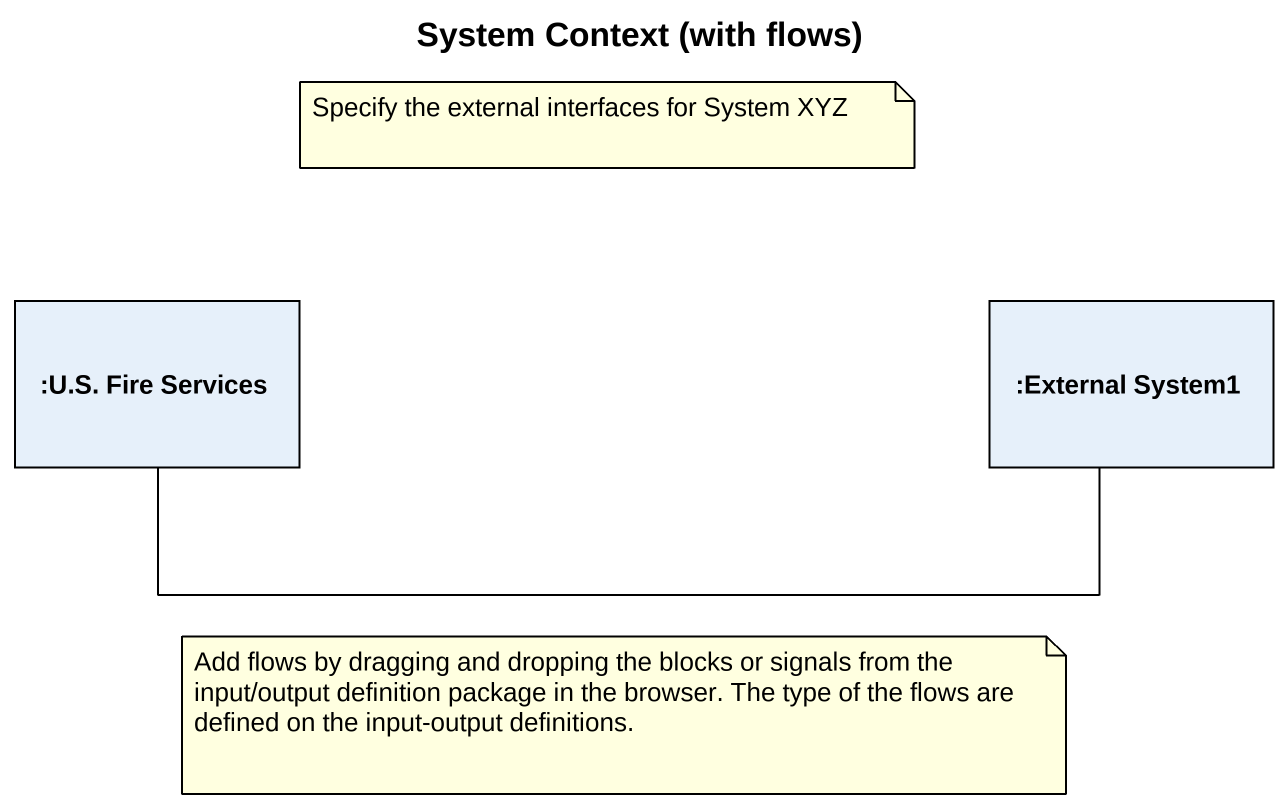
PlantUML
@startuml
title System Context (with flows)
rectangle ":U.S. Fire Services" as U_S_Fire_Services
rectangle ":External System1" as External_System1
External_System1 -left- U_S_Fire_Services
note as N1
  Specify the external interfaces for System XYZ
end note
note as N2
  Add flows by dragging and dropping the blocks or signals from the input/output definition package in the browser. The type of the flows are defined on the input-output definitions.
end note
@enduml
